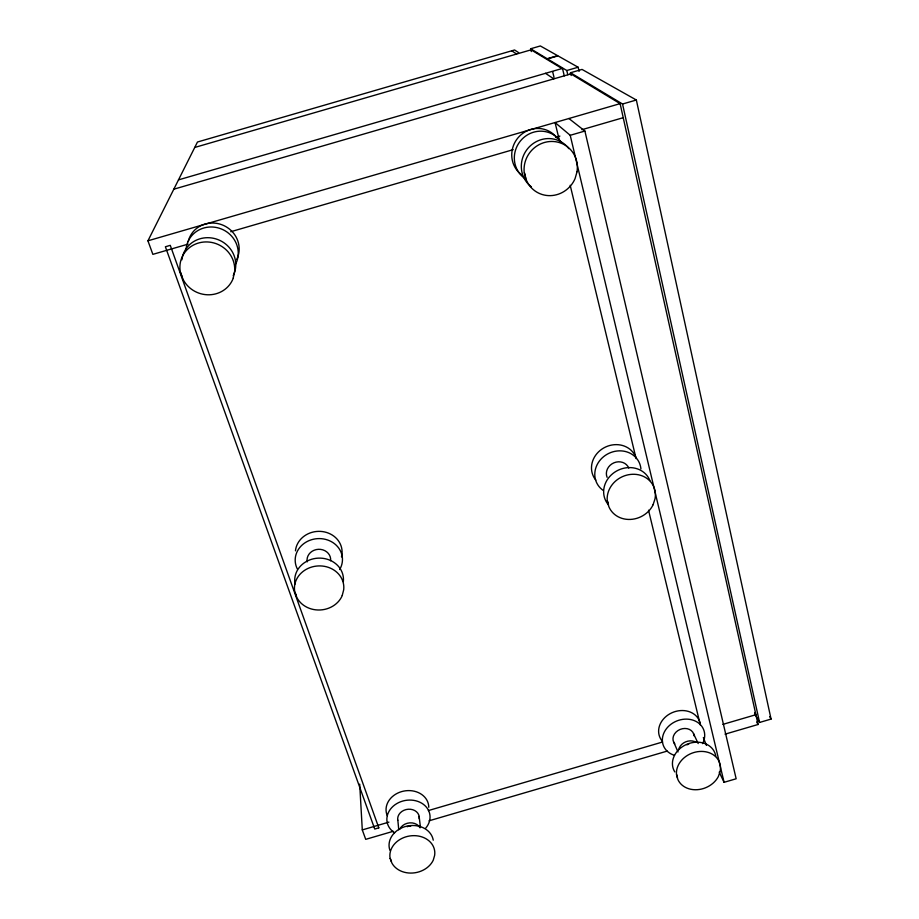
<?xml version="1.0" encoding="UTF-8"?>
<svg xmlns="http://www.w3.org/2000/svg" width="919" height="919" viewBox="0 0 919 919"><rect width="100%" height="100%" fill="white"/><g stroke="black" fill="none" stroke-linecap="round" stroke-linejoin="round"><path stroke-width="1.38" d="M233.242 277.975L234.655 271.3A27.604 26.134 22.2 0 0 205.5 241.938A27.604 26.134 22.2 0 0 180.492 272.736M342.247 595.386L343.695 589.78A24.687 21.964 -4.4 0 0 318.169 565.943A24.687 21.964 -4.4 0 0 294.827 592.204M577.029 171.773L575.076 178.596A27.317 26.157 -54 0 1 550.286 195.644A27.317 26.157 -54 0 1 526.139 179.561M653.099 504.646L654.994 498.914A24.595 21.976 -26.4 0 0 632.283 474.296A24.595 21.976 -26.4 0 0 607.275 501.016M188.073 244.132L152.864 254.356L147.936 240.812L197.47 142.02L514.583 49.982L518.638 52.636M393.252 831.293L365.716 839.346L362.293 829.914L388.921 822.126M428.346 810.581L662.553 742.024M722.862 724.379L755.9 714.706L754.683 712.524M754.706 713.695L759.576 722.449L771.064 719.083L636.35 100.01L582.026 69.419L570.515 72.75L571.17 75.542M429.047 820.805L667.217 751.087M725.034 734.166L758.072 724.494L620.107 103.64L570.262 73.52M719.209 772.132L724.08 782.31L736.153 778.772L584.898 131.038L568.895 118.517M147.936 240.812L620.107 103.64M570.515 72.75L622.542 104.019L636.35 100.01M230.761 231.726L513.204 149.659M555.754 137.299L559.878 136.092M581.911 129.694L623.231 117.689M559.441 140.664L555.065 122.537L570.217 135.3L584.898 131.038M530.619 48.776L540.349 45.95L557.638 55.68L547.173 58.724L530.619 48.776L531.297 51.567M194.748 147.454L531.09 49.833M178.481 179.883L562.014 68.534M578.12 67.225L557.971 55.875L547.483 58.908L566.793 70.51L578.12 67.225L579.096 71.406M173.817 189.199L570.906 73.899M530.631 49.557L562.612 68.891L564.266 75.886M511.757 50.809L516.604 54.037M545.507 73.325L553.812 78.862M391.425 861.758L390.242 858.449L391.885 863.033A22.504 18.449 -10.2 0 0 412.757 873.016A22.504 18.449 -10.2 0 0 433.251 860.184L434.63 855.382A22.573 18.518 -10.2 0 0 411.988 835.716A22.573 18.518 -10.2 0 0 390.127 858.461M296.366 596.132L294.953 592.181L296.906 597.637A24.618 21.895 -4.4 0 0 320.191 609.975A24.618 21.895 -4.4 0 0 342.316 595.409M769.628 716.602L771.064 719.083M182.341 277.492L180.629 272.713L182.996 279.307M756.693 721.989L758.072 724.494M677.464 777.991L676.602 774.591L677.797 779.301A22.447 18.449 -21.7 0 0 697.222 789.697A22.447 18.449 -21.7 0 0 718.267 776.704L720.025 771.799A22.515 18.506 -21.7 0 0 699.75 751.466A22.515 18.506 -21.7 0 0 676.487 774.602M706.447 745.401L703.345 737.52M693.523 733.615L698.187 743.563M608.435 505.048L607.402 500.993L608.826 506.599A24.526 21.907 -26.4 0 0 630.365 519.43A24.526 21.907 -26.4 0 0 653.168 504.669M525.634 177.7L524.393 172.795L526.105 179.573M673.604 741.909L678.015 751.949M570.194 185.293L636.097 458.615M648.538 510.217L700.312 724.976M552.687 71.774L554.019 77.368M570.217 135.3L724.08 782.31M566.793 70.51L567.77 74.703M622.542 104.019L759.576 722.449M419.133 816.405L420.454 827.353M397.835 820.173L398.766 829.811M359.697 784.114L362.293 829.914M307.21 561.877A11.821 10.603 -4 0 1 318.422 549.309A11.821 10.603 -4 0 1 330.622 560.774M297.423 569.114A23.653 21.206 -4 0 1 319.456 538.591A23.653 21.206 -4 0 1 339.662 569.55M295.079 584.024A24.388 21.746 -4.3 0 1 318.169 558.143A24.388 21.746 -4.3 0 1 343.338 581.681M295.458 550.814A23.377 21.011 -3.9 0 1 322.443 531.573A23.377 21.011 -3.9 0 1 341.477 556.891M607.091 477.306A11.786 10.614 -26.7 0 1 613.892 462.831A11.786 10.614 -26.7 0 1 628.768 468.07M603.266 490.47A23.561 21.229 -26.7 0 1 607.103 454.273A23.561 21.229 -26.7 0 1 640.922 468.885M595.811 480.109A23.297 21.022 -26.8 0 1 603.634 448.024A23.297 21.022 -26.8 0 1 635.799 457.122M608.102 504.405A24.296 21.757 -26.5 0 1 616.385 471.137A24.296 21.757 -26.5 0 1 649.871 480.499M233.323 277.998A27.513 26.054 22.2 0 1 209.268 294.792A27.513 26.054 22.2 0 1 183.019 279.296M186.052 249.715A26.341 25.02 24.1 0 1 219.262 228.222A26.341 25.02 24.1 0 1 235.149 264.994M188.2 241.605A26.008 24.721 24.6 0 1 221.732 224.695A26.008 24.721 24.6 0 1 236.711 259.457M181.893 259.801A27.237 25.812 22.7 0 1 216.114 238.963A27.237 25.812 22.7 0 1 233.219 275.677M397.801 820.185A10.844 9.006 -10 0 1 408.323 809.225A10.844 9.006 -10 0 1 419.202 818.76M394.607 832.809A21.7 18.001 -10 0 1 391.643 807.732A21.7 18.001 -10 0 1 421.729 803.206A21.7 18.001 -10 0 1 425.715 828.134M387.336 815.796A21.47 17.863 -10 0 1 403.59 791.121A21.47 17.863 -10 0 1 428.782 807.284M389.932 850.351A22.32 18.369 -10.1 0 1 406.6 826.204A22.32 18.369 -10.1 0 1 433.251 840.184M399.776 829.179A11.017 9.098 -10.1 0 1 409.817 822.861A11.017 9.098 -10.1 0 1 420.04 827.824M407.151 826.709A7.157 5.916 -10.1 0 1 410.782 826.055M674.833 743.93A10.821 8.995 -21.8 0 1 680.049 729.456A10.821 8.995 -21.8 0 1 694.121 735.912M674.477 755.303A21.642 18.001 -21.8 0 1 664.426 731.846A21.642 18.001 -21.8 0 1 692.765 720.082A21.642 18.001 -21.8 0 1 702.553 743.643M662.358 741.231A21.413 17.863 -21.8 0 1 671.961 712.753A21.413 17.863 -21.8 0 1 700.335 724.183M674.81 771.914A22.263 18.369 -21.7 0 1 687.722 743.953A22.263 18.369 -21.7 0 1 715.786 756.199M678.67 749.697A10.982 9.098 -21.7 0 1 685.677 741.851A10.982 9.098 -21.7 0 1 696.246 742.391M686.93 744.804A7.145 5.916 -21.7 0 1 688.71 744.275M526.254 179.4A26.157 25.112 -56.3 0 1 522.072 139.125A26.157 25.112 -56.3 0 1 561.75 143.192M521.395 174.644A25.824 24.824 -57 0 1 519.361 136.311A25.824 24.824 -57 0 1 557.109 138.126M524.255 172.818A27.398 26.237 -54 0 1 551.274 141.457A27.398 26.237 -54 0 1 576.994 171.761M531.354 186.844A27.042 25.916 -54.7 0 1 529.344 146.799A27.042 25.916 -54.7 0 1 568.85 148.671M378.812 827.847L374.745 829.041L165.386 246.763L170.268 245.35L378.812 827.847"/></g></svg>
